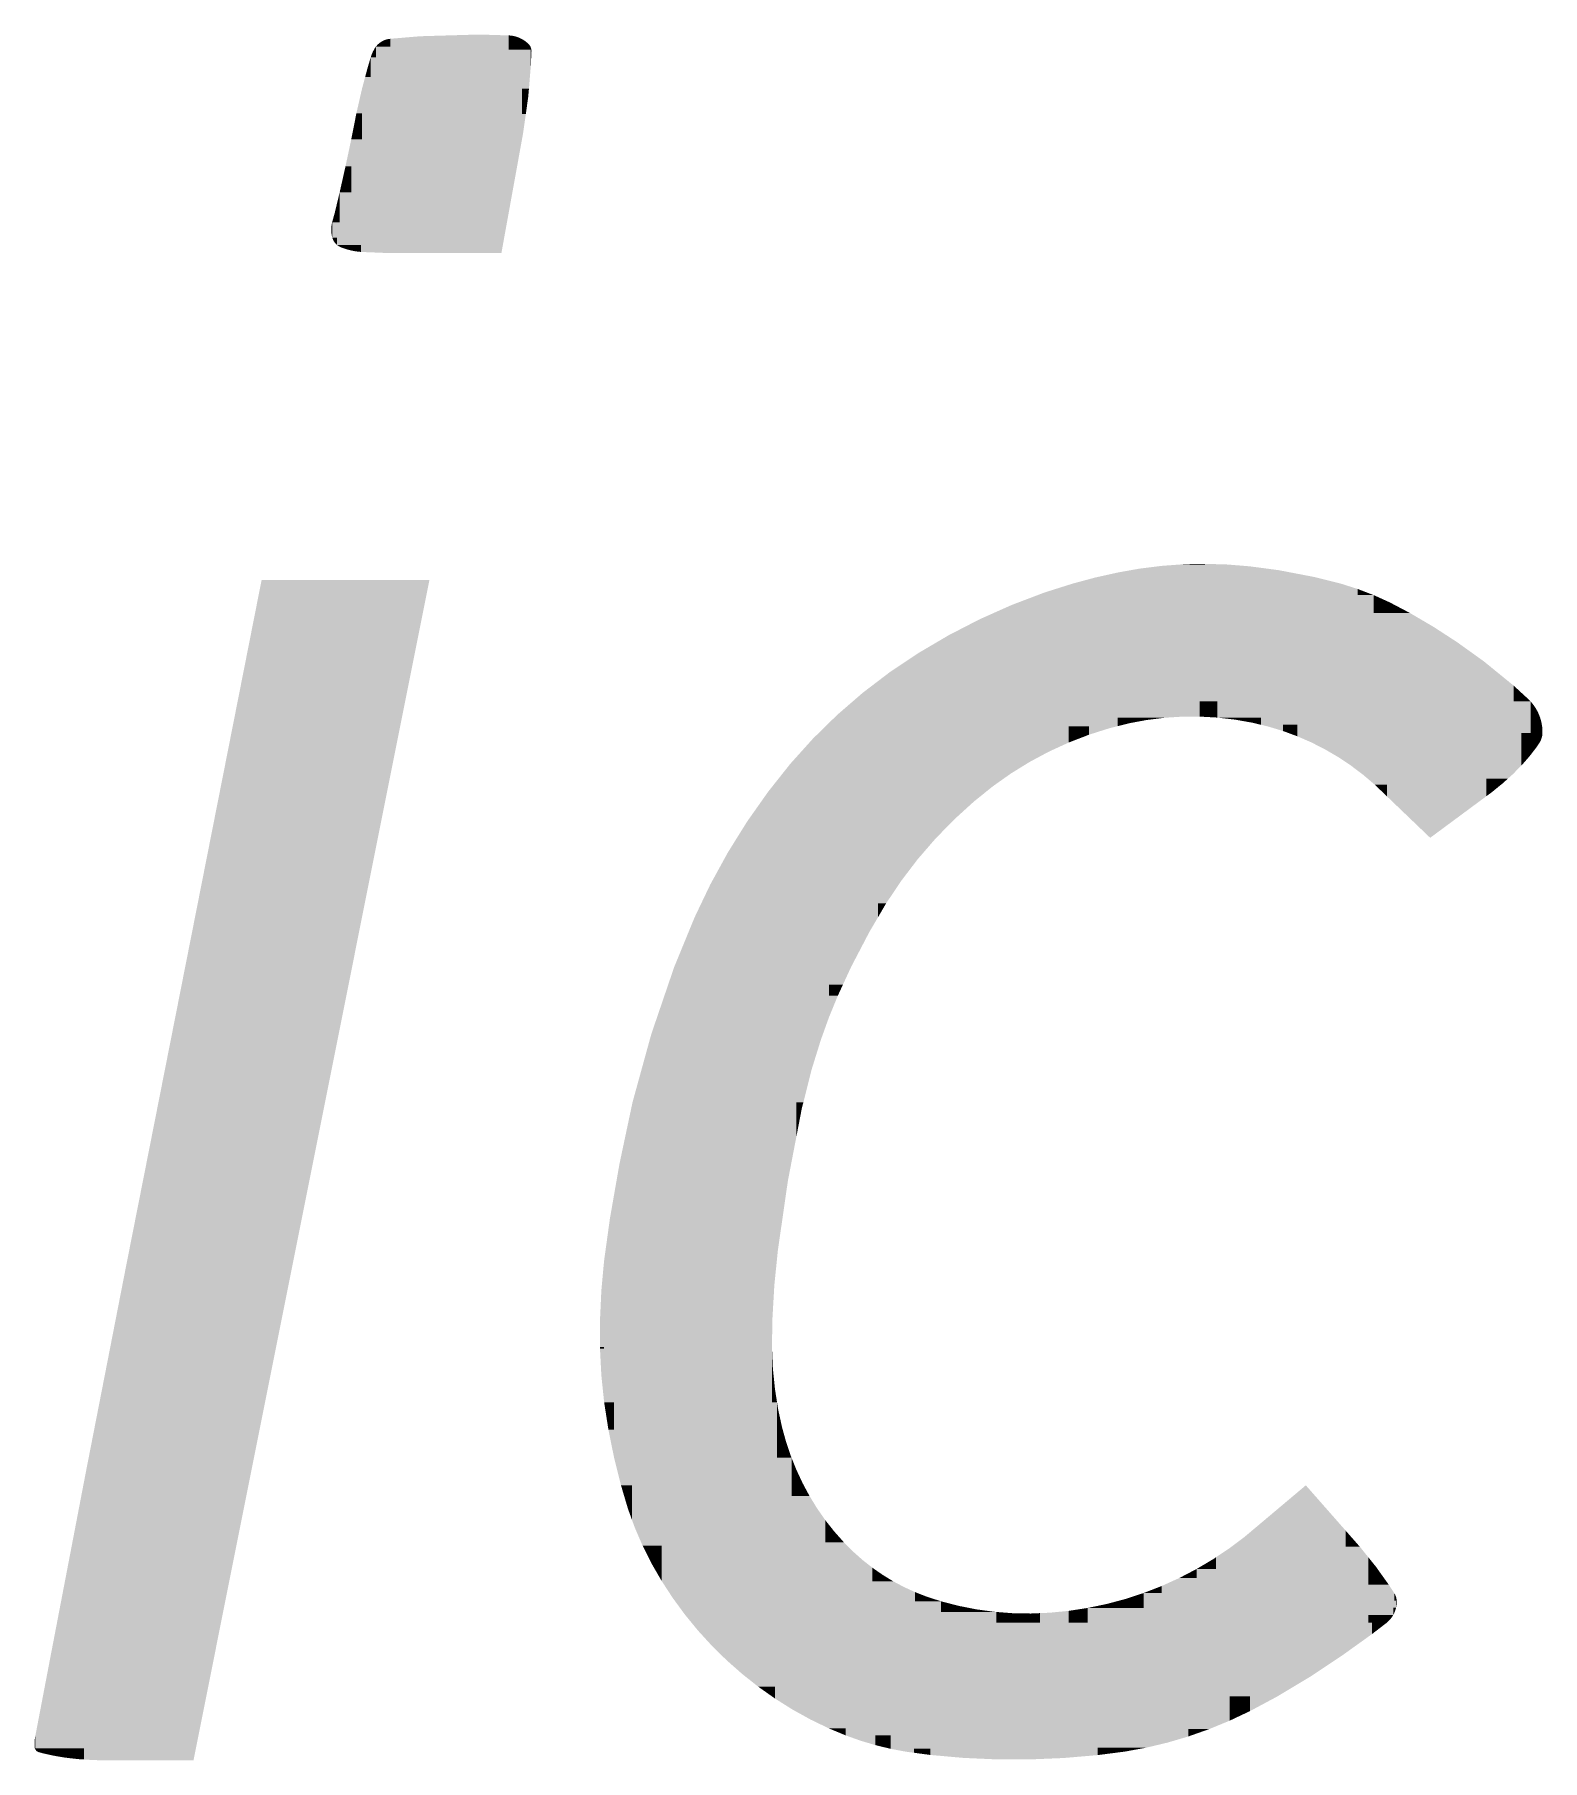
# Model space of a CAD drawing. Extents: x 149 to 8866, y 149 to 4853.
# Drawn here: x 4075.7 to 4196.1, y 4636.3 to 4774.1 of the extents above; entities that cross this region are included whole.
import ezdxf

# ---------------------------------------------------------------- set-up
doc = ezdxf.new("R2010")
doc.units = 0
doc.layers.add('L1D0', color=1, linetype='CONTINUOUS')

msp = doc.modelspace()

# ---------------------------------------------------------------- linework, layer by layer
at = {"layer": 'L1D0'}
for points in [[(4103.02, 4773.222), (4103.11, 4773.315), (4103.206, 4773.222), (4103.206, 4773.4)], [(4103.206, 4773.4), (4103.309, 4773.477), (4103.532, 4773.4), (4103.532, 4773.477)], [(4103.206, 4773.123), (4103.206, 4773.4), (4104.089, 4773.123), (4104.089, 4773.4)], [(4103.309, 4773.477), (4103.419, 4773.545), (4103.532, 4773.477), (4103.532, 4773.605)], [(4103.532, 4773.605), (4103.651, 4773.656), (4103.773, 4773.605), (4103.773, 4773.696)], [(4103.532, 4773.4), (4103.532, 4773.605), (4104.089, 4773.4), (4104.089, 4773.605)], [(4103.773, 4773.696), (4103.897, 4773.728), (4103.897, 4773.696)], [(4103.773, 4773.605), (4103.773, 4773.696), (4104.089, 4773.605), (4104.089, 4773.696)], [(4103.897, 4773.696), (4103.897, 4773.728), (4104.025, 4773.696), (4104.025, 4773.748)], [(4104.025, 4773.696), (4104.025, 4773.748), (4104.089, 4773.696), (4104.089, 4773.754)], [(4104.089, 4773.123), (4104.089, 4773.754), (4106.451, 4773.123), (4106.451, 4773.956)], [(4106.451, 4772.268), (4106.451, 4773.956), (4108.82, 4772.268), (4108.82, 4774.027)], [(4108.82, 4772.876), (4108.82, 4774.027), (4111.176, 4772.876), (4111.176, 4774.096)], [(4111.176, 4772.876), (4111.176, 4774.096), (4113.533, 4772.876), (4113.533, 4774.024)], [(4113.533, 4774.005), (4113.533, 4774.024), (4113.776, 4774.005), (4113.614, 4774.021)], [(4113.533, 4773.94), (4113.533, 4774.005), (4113.776, 4773.94), (4113.776, 4774.005)], [(4113.533, 4773.761), (4113.533, 4773.94), (4114.095, 4773.761), (4114.095, 4773.94)], [(4113.533, 4773.495), (4113.533, 4773.761), (4114.549, 4773.495), (4114.549, 4773.761)], [(4113.533, 4773.222), (4113.533, 4773.495), (4114.957, 4773.222), (4114.957, 4773.495)], [(4113.776, 4773.94), (4113.776, 4774.005), (4114.095, 4773.94), (4113.937, 4773.978)], [(4114.095, 4773.831), (4114.095, 4773.94), (4114.401, 4773.831), (4114.25, 4773.89)], [(4114.095, 4773.761), (4114.095, 4773.831), (4114.549, 4773.761), (4114.401, 4773.831)], [(4114.549, 4773.592), (4114.549, 4773.761), (4114.828, 4773.592), (4114.691, 4773.682)], [(4114.549, 4773.495), (4114.549, 4773.592), (4114.957, 4773.495), (4114.828, 4773.592)], [(4114.957, 4773.387), (4114.957, 4773.495), (4115.08, 4773.387)], [(4114.957, 4773.329), (4114.957, 4773.387), (4115.138, 4773.329), (4115.08, 4773.387)], [(4114.957, 4773.296), (4114.957, 4773.329), (4115.17, 4773.296), (4115.138, 4773.329)], [(4114.957, 4773.222), (4114.957, 4773.296), (4115.228, 4773.222), (4115.17, 4773.296)], [(4102.085, 4770.703), (4102.294, 4771.489), (4102.527, 4770.703), (4102.527, 4772.268)], [(4102.527, 4772.268), (4102.555, 4772.358), (4102.938, 4772.268), (4102.938, 4772.358)], [(4102.527, 4770.703), (4102.527, 4772.268), (4108.82, 4770.703), (4108.82, 4772.268)], [(4102.555, 4772.358), (4102.62, 4772.538), (4102.938, 4772.358), (4102.938, 4772.538)], [(4102.62, 4772.538), (4102.697, 4772.712), (4102.938, 4772.538), (4102.938, 4772.712)], [(4102.697, 4772.712), (4102.782, 4772.88), (4102.938, 4772.712), (4102.938, 4772.88)], [(4102.782, 4772.88), (4102.832, 4772.963), (4102.938, 4772.88), (4102.938, 4772.963)], [(4102.832, 4772.963), (4102.864, 4773.018), (4102.938, 4772.963), (4102.938, 4773.018)], [(4102.864, 4773.018), (4102.938, 4773.123), (4102.938, 4773.018)], [(4102.938, 4773.123), (4103.02, 4773.222), (4103.206, 4773.123), (4103.206, 4773.222)], [(4102.938, 4772.268), (4102.938, 4773.123), (4106.451, 4772.268), (4106.451, 4773.123)], [(4108.82, 4771.605), (4108.82, 4772.876), (4115.315, 4771.605), (4115.315, 4772.876)], [(4113.533, 4772.876), (4113.533, 4773.222), (4115.228, 4772.876), (4115.228, 4773.222)], [(4115.228, 4773.057), (4115.228, 4773.222), (4115.316, 4773.057), (4115.277, 4773.142)], [(4115.228, 4772.968), (4115.228, 4773.057), (4115.345, 4772.968), (4115.316, 4773.057)], [(4115.228, 4772.876), (4115.228, 4772.968), (4115.363, 4772.876), (4115.345, 4772.968)], [(4115.315, 4772.783), (4115.315, 4772.876), (4115.37, 4772.783), (4115.363, 4772.876)], [(4115.315, 4772.735), (4115.315, 4772.783), (4115.367, 4772.735), (4115.37, 4772.783)], [(4115.315, 4771.605), (4115.315, 4772.735), (4115.367, 4772.735)], [(4101.834, 4769.768), (4102.085, 4770.703), (4108.82, 4769.768), (4108.82, 4770.703)], [(4108.82, 4769.768), (4108.82, 4771.605), (4115.163, 4769.768), (4115.163, 4771.605)], [(4115.163, 4769.768), (4115.163, 4771.605), (4115.222, 4770.477), (4115.315, 4771.605)], [(4101.387, 4767.815), (4101.618, 4768.823), (4101.834, 4767.815), (4101.834, 4769.768)], [(4101.834, 4765.734), (4101.834, 4769.768), (4114.612, 4765.734), (4114.612, 4769.768)], [(4114.612, 4769.104), (4114.612, 4769.768), (4115.107, 4769.104), (4115.163, 4769.768)], [(4101.187, 4766.8), (4101.387, 4767.815), (4101.834, 4766.8), (4101.834, 4767.815)], [(4114.612, 4767.74), (4114.612, 4769.104), (4114.913, 4767.74), (4115.107, 4769.104)], [(4100.977, 4765.734), (4101.187, 4766.8), (4101.834, 4765.734), (4101.834, 4766.8)], [(4114.612, 4765.734), (4114.612, 4767.74), (4114.693, 4766.179), (4114.913, 4767.74)], [(4100.516, 4763.569), (4100.751, 4764.671), (4100.977, 4763.569), (4100.977, 4765.734)], [(4100.977, 4761.484), (4100.977, 4765.734), (4113.841, 4761.484), (4113.841, 4765.734)], [(4113.841, 4761.484), (4113.841, 4765.734), (4114.411, 4764.629), (4114.612, 4765.734)], [(4100.046, 4761.484), (4100.268, 4762.47), (4100.977, 4761.484), (4100.977, 4762.47)], [(4100.268, 4762.47), (4100.516, 4763.569), (4100.977, 4762.47), (4100.977, 4763.569)], [(4099.811, 4760.501), (4100.046, 4761.484), (4100.046, 4760.501)], [(4100.046, 4759.108), (4100.046, 4761.484), (4113.411, 4759.108), (4113.841, 4761.484)], [(4099.469, 4759.188), (4099.653, 4759.841), (4100.046, 4759.188), (4100.046, 4759.841)], [(4099.653, 4759.841), (4099.811, 4760.501), (4100.046, 4759.841), (4100.046, 4760.501)], [(4099.376, 4758.457), (4099.378, 4758.621), (4099.46, 4758.457), (4099.46, 4758.621)], [(4099.386, 4758.293), (4099.376, 4758.457), (4099.46, 4758.293), (4099.46, 4758.457)], [(4099.378, 4758.621), (4099.389, 4758.784), (4099.46, 4758.621), (4099.46, 4758.784)], [(4099.408, 4758.129), (4099.386, 4758.293), (4099.46, 4758.129), (4099.46, 4758.293)], [(4099.389, 4758.784), (4099.413, 4758.948), (4099.46, 4758.784), (4099.46, 4758.948)], [(4099.46, 4757.89), (4099.44, 4757.968), (4099.46, 4758.129), (4099.408, 4758.129)], [(4099.413, 4758.948), (4099.447, 4759.108), (4099.46, 4758.948), (4099.46, 4759.108)], [(4099.447, 4759.108), (4099.469, 4759.188), (4100.046, 4759.108), (4100.046, 4759.188)], [(4099.46, 4757.89), (4099.46, 4759.108), (4103.887, 4757.89), (4103.887, 4759.108)], [(4103.887, 4756.65), (4103.887, 4759.108), (4112.966, 4756.65), (4113.411, 4759.108)], [(4099.475, 4757.836), (4099.46, 4757.89), (4099.833, 4757.836), (4099.833, 4757.89)], [(4099.513, 4757.735), (4099.475, 4757.836), (4099.833, 4757.735), (4099.833, 4757.836)], [(4099.56, 4757.636), (4099.513, 4757.735), (4099.833, 4757.636), (4099.833, 4757.735)], [(4099.616, 4757.543), (4099.56, 4757.636), (4099.833, 4757.543), (4099.833, 4757.636)], [(4099.681, 4757.455), (4099.616, 4757.543), (4099.833, 4757.455), (4099.833, 4757.543)], [(4099.833, 4757.3), (4099.753, 4757.374), (4099.833, 4757.455), (4099.681, 4757.455)], [(4099.833, 4757.3), (4099.833, 4757.89), (4101.766, 4757.3), (4101.766, 4757.89)], [(4099.919, 4757.233), (4099.833, 4757.3), (4100.158, 4757.233), (4100.158, 4757.3)], [(4100.011, 4757.175), (4099.919, 4757.233), (4100.158, 4757.175), (4100.158, 4757.233)], [(4100.158, 4757.105), (4100.107, 4757.126), (4100.158, 4757.175), (4100.011, 4757.175)], [(4100.158, 4757.105), (4100.158, 4757.3), (4100.874, 4757.105), (4100.874, 4757.3)], [(4100.584, 4756.955), (4100.299, 4757.05), (4100.584, 4757.105), (4100.158, 4757.105)], [(4100.874, 4756.876), (4100.584, 4756.955), (4100.874, 4757.105), (4100.584, 4757.105)], [(4100.874, 4756.876), (4100.874, 4757.3), (4101.766, 4756.876), (4101.766, 4757.3)], [(4101.466, 4756.767), (4101.169, 4756.812), (4101.466, 4756.876), (4100.874, 4756.876)], [(4101.766, 4756.738), (4101.466, 4756.767), (4101.766, 4756.876), (4101.466, 4756.876)], [(4101.766, 4756.738), (4101.766, 4757.89), (4103.887, 4756.738), (4103.887, 4757.89)], [(4103.887, 4756.65), (4101.915, 4756.731), (4103.887, 4756.738), (4101.766, 4756.738)], [(4084.723, 4684.513), (4093.817, 4730.55), (4098.014, 4684.513), (4107.218, 4730.55)], [(4158.56, 4730.251), (4160.352, 4730.734), (4162.163, 4730.251), (4162.163, 4731.139)], [(4162.163, 4731.139), (4163.076, 4731.303), (4163.933, 4731.139), (4163.933, 4731.456)], [(4162.163, 4730.422), (4162.163, 4731.139), (4163.933, 4730.422), (4163.933, 4731.139)], [(4163.933, 4731.456), (4165.663, 4731.672), (4167.402, 4731.456), (4167.402, 4731.8)], [(4163.933, 4730.422), (4163.933, 4731.456), (4167.402, 4730.422), (4167.402, 4731.456)], [(4167.402, 4731.783), (4167.402, 4731.8), (4168.273, 4731.783), (4168.273, 4731.817)], [(4167.402, 4730.422), (4167.402, 4731.783), (4170.935, 4730.422), (4170.935, 4731.783)], [(4168.273, 4731.783), (4168.273, 4731.817), (4169.16, 4731.783), (4169.16, 4731.836)], [(4169.16, 4731.783), (4169.16, 4731.836), (4170.935, 4731.783)], [(4170.935, 4730.422), (4170.935, 4731.783), (4172.706, 4730.422), (4172.706, 4731.639)], [(4172.706, 4731.33), (4172.706, 4731.639), (4175.037, 4731.33), (4173.584, 4731.523)], [(4172.706, 4730.422), (4172.706, 4731.33), (4175.037, 4730.422), (4175.037, 4731.33)], [(4175.037, 4730.422), (4175.037, 4731.33), (4179.332, 4730.422), (4177.913, 4730.779)], [(4151.169, 4727.418), (4153.725, 4728.556), (4156.341, 4727.418), (4156.341, 4729.55)], [(4156.341, 4729.55), (4157.675, 4729.971), (4158.56, 4729.55), (4158.56, 4730.251)], [(4156.341, 4727.418), (4156.341, 4729.55), (4162.163, 4727.418), (4162.163, 4729.55)], [(4158.56, 4729.55), (4158.56, 4730.251), (4162.163, 4729.55), (4162.163, 4730.251)], [(4162.163, 4720.85), (4162.163, 4730.422), (4179.332, 4720.85), (4179.332, 4730.422)], [(4179.332, 4729.834), (4179.332, 4730.422), (4181.332, 4729.834), (4180.006, 4730.253)], [(4179.332, 4729.336), (4179.332, 4729.834), (4181.332, 4729.336), (4181.332, 4729.834)], [(4179.332, 4727.923), (4179.332, 4729.336), (4182.63, 4727.923), (4182.63, 4729.336)], [(4181.332, 4729.336), (4181.332, 4729.834), (4182.63, 4729.336)], [(4182.63, 4728.764), (4182.63, 4729.336), (4183.895, 4728.764)], [(4179.332, 4725.584), (4179.332, 4727.923), (4185.495, 4725.584), (4185.495, 4727.923)], [(4182.63, 4727.923), (4182.63, 4728.764), (4183.895, 4727.923), (4183.895, 4728.764)], [(4183.895, 4727.923), (4183.895, 4728.764), (4185.495, 4727.923), (4184.51, 4728.44)], [(4185.495, 4725.584), (4185.495, 4727.923), (4189.281, 4725.584), (4187.415, 4726.796)], [(4146.271, 4724.717), (4148.682, 4726.136), (4151.169, 4724.717), (4151.169, 4727.418)], [(4151.169, 4724.717), (4151.169, 4727.418), (4162.163, 4724.717), (4162.163, 4727.418)], [(4179.332, 4720.85), (4179.332, 4725.584), (4189.281, 4720.85), (4189.281, 4725.584)], [(4189.281, 4724.044), (4189.281, 4725.584), (4191.427, 4724.044), (4190.185, 4724.936)], [(4143.981, 4723.188), (4145.106, 4723.939), (4146.271, 4723.188), (4146.271, 4724.717)], [(4146.271, 4718.876), (4146.271, 4724.717), (4162.163, 4718.876), (4162.163, 4724.717)], [(4189.281, 4722.114), (4189.281, 4724.044), (4193.797, 4722.114), (4191.427, 4724.044)], [(4141.827, 4721.547), (4143.981, 4723.188), (4146.271, 4721.547), (4146.271, 4723.188)], [(4139.778, 4719.775), (4141.827, 4721.547), (4146.271, 4719.775), (4146.271, 4721.547)], [(4189.281, 4720.85), (4189.281, 4722.114), (4193.797, 4720.85), (4193.797, 4722.114)], [(4193.797, 4721.079), (4193.797, 4722.114), (4194.923, 4721.079)], [(4193.797, 4720.85), (4193.797, 4721.079), (4194.923, 4720.85), (4194.923, 4721.079)], [(4194.923, 4720.85), (4194.923, 4721.079), (4195.152, 4720.85), (4195.001, 4721.005)], [(4137.565, 4717.571), (4137.843, 4717.88), (4139.778, 4717.571), (4139.778, 4719.775)], [(4139.778, 4717.571), (4139.778, 4719.775), (4146.271, 4717.571), (4146.271, 4719.775)], [(4162.163, 4719.545), (4162.163, 4720.85), (4165.894, 4719.545), (4165.894, 4720.85)], [(4162.163, 4719.11), (4162.163, 4719.545), (4163.098, 4719.11), (4163.098, 4719.545)], [(4163.098, 4719.11), (4163.098, 4719.545), (4164.49, 4719.369), (4164.49, 4719.545)], [(4164.49, 4719.369), (4164.49, 4719.545), (4165.894, 4719.545)], [(4165.894, 4719.642), (4165.894, 4720.85), (4168.723, 4719.642), (4168.723, 4720.85)], [(4165.894, 4719.545), (4165.894, 4719.642), (4167.307, 4719.636), (4168.723, 4719.642)], [(4170.136, 4719.563), (4168.723, 4719.642), (4170.136, 4720.85), (4168.723, 4720.85)], [(4170.136, 4719.563), (4170.136, 4720.85), (4173.624, 4719.563), (4173.624, 4720.85)], [(4171.543, 4719.4), (4170.136, 4719.563), (4171.543, 4719.563)], [(4172.936, 4719.152), (4171.543, 4719.4), (4172.936, 4719.563), (4171.543, 4719.563)], [(4173.624, 4718.986), (4172.936, 4719.152), (4173.624, 4719.563), (4172.936, 4719.563)], [(4173.624, 4718.986), (4173.624, 4720.85), (4178.733, 4718.986), (4178.733, 4720.85)], [(4178.733, 4717.026), (4178.733, 4720.85), (4180.8, 4717.026), (4180.8, 4720.85)], [(4180.8, 4718.332), (4180.8, 4720.85), (4195.152, 4718.332), (4195.152, 4720.85)], [(4195.152, 4720.515), (4195.152, 4720.85), (4195.421, 4720.515), (4195.291, 4720.687)], [(4195.152, 4720.336), (4195.152, 4720.515), (4195.542, 4720.336), (4195.421, 4720.515)], [(4195.152, 4720.149), (4195.152, 4720.336), (4195.651, 4720.149), (4195.542, 4720.336)], [(4195.152, 4719.958), (4195.152, 4720.149), (4195.749, 4719.958), (4195.651, 4720.149)], [(4195.152, 4719.761), (4195.152, 4719.958), (4195.836, 4719.761), (4195.749, 4719.958)], [(4195.152, 4719.558), (4195.152, 4719.761), (4195.91, 4719.558), (4195.836, 4719.761)], [(4195.152, 4719.352), (4195.152, 4719.558), (4195.974, 4719.352), (4195.91, 4719.558)], [(4146.271, 4717.571), (4146.271, 4718.876), (4158.271, 4717.571), (4158.271, 4718.876)], [(4158.271, 4718.199), (4158.271, 4718.876), (4159.899, 4718.199), (4159.899, 4718.876)], [(4158.271, 4717.571), (4158.271, 4718.199), (4159.899, 4718.199)], [(4159.899, 4718.199), (4159.899, 4718.876), (4161.564, 4718.727), (4162.163, 4718.876)], [(4162.163, 4718.876), (4162.163, 4719.11), (4162.411, 4718.938), (4163.098, 4719.11)], [(4175.384, 4718.49), (4174.217, 4718.844), (4175.384, 4718.986), (4173.624, 4718.986)], [(4176.528, 4718.067), (4175.384, 4718.49), (4176.528, 4718.986), (4175.384, 4718.986)], [(4176.528, 4718.067), (4176.528, 4718.986), (4178.733, 4718.067), (4178.733, 4718.986)], [(4180.8, 4715.734), (4180.8, 4718.332), (4194.416, 4715.734), (4194.416, 4718.332)], [(4194.416, 4718.095), (4194.416, 4718.332), (4196.074, 4718.095), (4196.074, 4718.332)], [(4195.152, 4719.141), (4195.152, 4719.352), (4196.023, 4719.141), (4195.974, 4719.352)], [(4195.152, 4718.93), (4195.152, 4719.141), (4196.062, 4718.93), (4196.023, 4719.141)], [(4195.152, 4718.715), (4195.152, 4718.93), (4196.087, 4718.715), (4196.062, 4718.93)], [(4195.152, 4718.501), (4195.152, 4718.715), (4196.1, 4718.501), (4196.087, 4718.715)], [(4195.152, 4718.332), (4195.152, 4718.501), (4196.1, 4718.332), (4196.1, 4718.501)], [(4196.074, 4718.095), (4196.074, 4718.332), (4196.091, 4718.213), (4196.1, 4718.332)], [(4135.19, 4714.806), (4136.032, 4715.867), (4137.565, 4714.806), (4137.565, 4717.571)], [(4137.565, 4714.806), (4137.565, 4717.571), (4148.976, 4714.806), (4148.976, 4717.571)], [(4148.976, 4716.018), (4148.976, 4717.571), (4155.143, 4716.018), (4155.143, 4717.571)], [(4155.143, 4716.018), (4155.143, 4717.571), (4156.683, 4716.843), (4158.271, 4717.571)], [(4178.733, 4717.026), (4177.646, 4717.58), (4178.733, 4718.067), (4176.528, 4718.067)], [(4180.8, 4715.734), (4179.785, 4716.411), (4180.8, 4717.026), (4178.733, 4717.026)], [(4194.416, 4717.751), (4194.416, 4718.095), (4195.968, 4717.751), (4195.968, 4718.095)], [(4194.416, 4717.49), (4194.416, 4717.751), (4195.822, 4717.49), (4195.822, 4717.751)], [(4194.416, 4717.139), (4194.416, 4717.49), (4195.582, 4717.139), (4195.822, 4717.49)], [(4194.416, 4716.469), (4194.416, 4717.139), (4195.063, 4716.469), (4195.582, 4717.139)], [(4195.822, 4717.644), (4195.822, 4717.751), (4195.916, 4717.644), (4195.968, 4717.751)], [(4195.822, 4717.49), (4195.822, 4717.644), (4195.855, 4717.541), (4195.916, 4717.644)], [(4195.968, 4717.977), (4195.968, 4718.095), (4196.046, 4717.977), (4196.074, 4718.095)], [(4195.968, 4717.751), (4195.968, 4717.977), (4196.012, 4717.863), (4196.046, 4717.977)], [(4148.976, 4714.093), (4148.976, 4716.018), (4152.233, 4714.093), (4152.233, 4716.018)], [(4152.233, 4714.093), (4152.233, 4716.018), (4153.658, 4715.1), (4155.143, 4716.018)], [(4181.774, 4714.999), (4180.8, 4715.734), (4183.671, 4714.999), (4183.671, 4715.734)], [(4183.671, 4713.281), (4183.671, 4715.734), (4191.615, 4713.281), (4191.615, 4715.734)], [(4191.615, 4715.026), (4191.615, 4715.734), (4193.716, 4715.026), (4194.416, 4715.734)], [(4194.416, 4716.149), (4194.416, 4716.469), (4194.783, 4716.149), (4195.063, 4716.469)], [(4194.416, 4715.734), (4194.416, 4716.149), (4194.443, 4715.761), (4194.783, 4716.149)], [(4132.599, 4711.277), (4134.282, 4713.662), (4135.19, 4711.277), (4135.19, 4714.806)], [(4135.19, 4711.277), (4135.19, 4714.806), (4148.976, 4711.277), (4148.976, 4714.806)], [(4148.976, 4713.546), (4148.976, 4714.093), (4151.552, 4713.546), (4152.233, 4714.093)], [(4182.702, 4714.209), (4181.774, 4714.999), (4183.671, 4714.209), (4183.671, 4714.999)], [(4183.671, 4713.281), (4183.143, 4713.787), (4183.671, 4714.209), (4182.702, 4714.209)], [(4191.615, 4714.681), (4191.615, 4715.026), (4193.332, 4714.681), (4193.716, 4715.026)], [(4191.615, 4714.31), (4191.615, 4714.681), (4192.92, 4714.31), (4193.332, 4714.681)], [(4191.615, 4713.281), (4191.615, 4714.31), (4192.062, 4713.61), (4192.92, 4714.31)], [(4148.976, 4712.87), (4148.976, 4713.546), (4150.711, 4712.87), (4151.552, 4713.546)], [(4148.976, 4711.277), (4148.976, 4712.87), (4149.114, 4711.419), (4150.711, 4712.87)], [(4187.132, 4709.964), (4183.671, 4713.281), (4191.615, 4713.281)], [(4130.745, 4708.239), (4131.053, 4708.8), (4132.599, 4708.239), (4132.599, 4711.277)], [(4132.599, 4708.239), (4132.599, 4711.277), (4146.197, 4708.239), (4146.197, 4711.277)], [(4146.197, 4708.239), (4146.197, 4711.277), (4147.608, 4709.873), (4148.976, 4711.277)], [(4128.389, 4703.605), (4129.648, 4706.239), (4130.745, 4703.605), (4130.745, 4708.239)], [(4130.745, 4703.605), (4130.745, 4708.239), (4143.029, 4703.605), (4143.029, 4708.239)], [(4143.029, 4706.522), (4143.029, 4708.239), (4144.889, 4706.522), (4146.197, 4708.239)], [(4143.029, 4704.73), (4143.029, 4706.522), (4143.687, 4704.73), (4144.889, 4706.522)], [(4143.029, 4703.605), (4143.029, 4704.73), (4143.142, 4703.798), (4143.687, 4704.73)], [(4126.762, 4699.642), (4127.835, 4702.255), (4128.389, 4699.642), (4128.389, 4703.605)], [(4128.389, 4699.642), (4128.389, 4703.605), (4140.885, 4699.642), (4140.885, 4703.605)], [(4140.885, 4702.442), (4140.885, 4703.605), (4142.347, 4702.442), (4143.029, 4703.605)], [(4140.885, 4699.642), (4140.885, 4702.442), (4140.891, 4699.656), (4142.347, 4702.442)], [(4125.387, 4695.614), (4126.762, 4699.642), (4139.115, 4695.614), (4139.115, 4699.642)], [(4139.115, 4698.23), (4139.115, 4699.642), (4140.232, 4698.23), (4140.885, 4699.642)], [(4139.115, 4697.368), (4139.115, 4698.23), (4139.834, 4697.368), (4140.232, 4698.23)], [(4139.115, 4695.614), (4139.115, 4697.368), (4139.834, 4697.368)], [(4124.559, 4692.925), (4124.937, 4694.296), (4125.387, 4692.925), (4125.387, 4695.614)], [(4125.387, 4692.925), (4125.387, 4695.614), (4138.193, 4692.925), (4138.193, 4695.614)], [(4138.193, 4692.925), (4138.193, 4695.614), (4138.474, 4693.83), (4139.115, 4695.614)], [(4123.436, 4688.849), (4124.559, 4692.925), (4124.559, 4688.849)], [(4124.559, 4688.849), (4124.559, 4692.925), (4137.08, 4688.849), (4137.08, 4692.925)], [(4137.08, 4688.849), (4137.08, 4692.925), (4137.72, 4691.406), (4138.193, 4692.925)], [(4122.85, 4686.086), (4123.436, 4688.849), (4123.436, 4686.086)], [(4123.436, 4686.086), (4123.436, 4688.849), (4136.517, 4686.086), (4136.517, 4688.849)], [(4136.517, 4688.319), (4136.517, 4688.849), (4136.947, 4688.319), (4137.08, 4688.849)], [(4136.517, 4686.756), (4136.517, 4688.319), (4136.646, 4686.756), (4136.947, 4688.319)], [(4136.517, 4686.086), (4136.517, 4686.756), (4136.646, 4686.756)], [(4122.155, 4682.57), (4122.391, 4683.919), (4122.85, 4682.57), (4122.85, 4686.086)], [(4122.85, 4682.57), (4122.85, 4686.086), (4135.841, 4682.57), (4136.517, 4686.086)], [(4082.971, 4675.65), (4084.723, 4684.513), (4096.242, 4675.65), (4098.014, 4684.513)], [(4121.462, 4678.35), (4121.629, 4679.556), (4122.155, 4678.35), (4122.155, 4682.57)], [(4122.155, 4678.35), (4122.155, 4682.57), (4135.233, 4678.35), (4135.841, 4682.57)], [(4121.164, 4676.187), (4121.326, 4677.363), (4121.462, 4676.187), (4121.462, 4678.35)], [(4121.462, 4674.257), (4121.462, 4678.35), (4134.762, 4674.257), (4134.762, 4678.35)], [(4134.762, 4674.257), (4134.762, 4678.35), (4135.038, 4676.99), (4135.233, 4678.35)], [(4081.24, 4666.785), (4082.971, 4675.65), (4094.47, 4666.785), (4096.242, 4675.65)], [(4120.987, 4674.257), (4121.164, 4676.187), (4121.462, 4674.257), (4121.462, 4676.187)], [(4120.841, 4671.515), (4120.947, 4673.822), (4120.987, 4671.515), (4120.987, 4674.257)], [(4120.987, 4671.515), (4120.987, 4674.257), (4134.604, 4671.515), (4134.604, 4674.257)], [(4134.604, 4671.515), (4134.604, 4674.257), (4134.762, 4674.257)], [(4120.836, 4670.263), (4120.838, 4671.449), (4120.841, 4670.263), (4120.841, 4671.515)], [(4120.841, 4669.298), (4120.841, 4671.515), (4134.571, 4669.298), (4134.571, 4671.515)], [(4134.571, 4669.298), (4134.571, 4671.515), (4134.584, 4670.142), (4134.604, 4671.515)], [(4120.836, 4669.298), (4120.836, 4670.263), (4120.841, 4669.298), (4120.841, 4670.263)], [(4120.836, 4669.185), (4120.836, 4669.298), (4121.17, 4669.185), (4121.17, 4669.298)], [(4120.948, 4667.033), (4120.836, 4669.185), (4121.17, 4667.033), (4121.17, 4669.185)], [(4121.17, 4664.89), (4121.17, 4669.298), (4134.571, 4664.89), (4134.571, 4669.298)], [(4134.571, 4667.611), (4134.571, 4669.298), (4134.643, 4667.611)], [(4134.571, 4665.931), (4134.571, 4667.611), (4134.813, 4665.931), (4134.643, 4667.611)], [(4079.765, 4659.235), (4081.24, 4666.785), (4092.96, 4659.235), (4094.47, 4666.785)], [(4121.17, 4664.89), (4120.948, 4667.033), (4121.17, 4667.033)], [(4134.571, 4664.89), (4134.571, 4665.931), (4134.978, 4664.89), (4134.813, 4665.931)], [(4121.337, 4663.825), (4121.17, 4664.89), (4121.963, 4663.825), (4121.963, 4664.89)], [(4121.963, 4660.477), (4121.963, 4664.89), (4134.978, 4660.477), (4134.978, 4664.89)], [(4134.978, 4664.263), (4134.978, 4664.89), (4135.078, 4664.263)], [(4121.512, 4662.703), (4121.337, 4663.825), (4121.963, 4662.703), (4121.963, 4663.825)], [(4134.978, 4663.44), (4134.978, 4664.263), (4135.259, 4663.44), (4135.078, 4664.263)], [(4134.978, 4662.864), (4134.978, 4663.44), (4135.386, 4662.864), (4135.259, 4663.44)], [(4121.963, 4660.477), (4121.512, 4662.703), (4121.963, 4662.703)], [(4134.978, 4661.727), (4134.978, 4662.864), (4135.702, 4661.727), (4135.386, 4662.864)], [(4134.978, 4660.609), (4134.978, 4661.727), (4136.079, 4660.609), (4135.702, 4661.727)], [(4122.513, 4658.275), (4121.963, 4660.477), (4136.132, 4658.275), (4136.132, 4660.477)], [(4134.978, 4660.477), (4134.978, 4660.609), (4136.132, 4660.477), (4136.079, 4660.609)], [(4136.132, 4659.515), (4136.132, 4660.477), (4136.518, 4659.515)], [(4078.317, 4651.679), (4079.765, 4659.235), (4091.449, 4651.679), (4092.96, 4659.235)], [(4136.132, 4658.446), (4136.132, 4659.515), (4137.017, 4658.446), (4136.518, 4659.515)], [(4122.836, 4657.186), (4122.513, 4658.275), (4123.401, 4657.186), (4123.401, 4658.275)], [(4123.401, 4655.485), (4123.401, 4658.275), (4136.132, 4655.485), (4136.132, 4658.275)], [(4136.132, 4657.927), (4136.132, 4658.446), (4137.295, 4657.927), (4137.017, 4658.446)], [(4136.132, 4657.418), (4136.132, 4657.927), (4137.568, 4657.418), (4137.295, 4657.927)], [(4172.913, 4654.658), (4177.202, 4658.268), (4180.377, 4654.658)], [(4123.401, 4655.485), (4123.062, 4656.423), (4123.401, 4657.186), (4122.836, 4657.186)], [(4136.132, 4656.433), (4136.132, 4657.418), (4138.172, 4656.433), (4137.568, 4657.418)], [(4136.132, 4655.485), (4136.132, 4656.433), (4138.832, 4655.485), (4138.172, 4656.433)], [(4123.604, 4654.925), (4123.401, 4655.485), (4125.756, 4654.925), (4125.756, 4655.485)], [(4124.234, 4653.462), (4123.604, 4654.925), (4125.756, 4653.462), (4125.756, 4654.925)], [(4125.756, 4650.642), (4125.756, 4655.485), (4138.832, 4650.642), (4138.832, 4655.485)], [(4138.832, 4654.579), (4138.832, 4655.485), (4139.549, 4654.579)], [(4124.948, 4652.04), (4124.234, 4653.462), (4125.756, 4652.04), (4125.756, 4653.462)], [(4138.832, 4653.716), (4138.832, 4654.579), (4140.316, 4653.716), (4139.549, 4654.579)], [(4138.832, 4653.307), (4138.832, 4653.716), (4140.725, 4653.307), (4140.316, 4653.716)], [(4171.087, 4653.233), (4172.321, 4654.161), (4172.913, 4653.233), (4172.913, 4654.658)], [(4172.913, 4652.528), (4172.913, 4654.658), (4180.377, 4652.528), (4180.377, 4654.658)], [(4180.377, 4653.365), (4180.377, 4654.658), (4181.514, 4653.365), (4180.805, 4654.171)], [(4125.756, 4650.642), (4125.346, 4651.35), (4125.756, 4652.04), (4124.948, 4652.04)], [(4138.832, 4652.958), (4138.832, 4653.307), (4141.073, 4652.958), (4140.725, 4653.307)], [(4138.832, 4652.302), (4138.832, 4652.958), (4141.811, 4652.302), (4141.073, 4652.958)], [(4138.832, 4651.693), (4138.832, 4652.302), (4142.585, 4651.693), (4141.811, 4652.302)], [(4168.476, 4651.586), (4169.804, 4652.373), (4170.035, 4651.586), (4170.035, 4652.528)], [(4170.035, 4652.528), (4171.087, 4653.233), (4172.913, 4652.528), (4172.913, 4653.233)], [(4170.035, 4651.586), (4170.035, 4652.528), (4182.189, 4651.586), (4182.189, 4652.528)], [(4180.377, 4652.528), (4180.377, 4653.365), (4182.189, 4652.528), (4181.514, 4653.365)], [(4182.189, 4650.98), (4182.189, 4652.528), (4183.363, 4650.98), (4182.799, 4651.772)], [(4077.029, 4644.964), (4078.317, 4651.679), (4090.106, 4644.964), (4091.449, 4651.679)], [(4127.618, 4647.949), (4126.651, 4649.27), (4127.618, 4650.642), (4125.756, 4650.642)], [(4127.618, 4647.949), (4127.618, 4650.642), (4138.832, 4647.949), (4138.832, 4650.642)], [(4138.832, 4650.614), (4138.832, 4651.693), (4142.585, 4650.614), (4142.585, 4651.693)], [(4142.585, 4650.614), (4142.585, 4651.693), (4144.236, 4650.614), (4143.395, 4651.129)], [(4165.699, 4650.233), (4167.106, 4650.871), (4168.476, 4650.233), (4168.476, 4650.871)], [(4167.106, 4650.871), (4168.476, 4651.586), (4168.476, 4650.871)], [(4168.476, 4647.313), (4168.476, 4651.586), (4182.189, 4647.313), (4182.189, 4651.586)], [(4182.189, 4650.329), (4182.189, 4650.98), (4183.829, 4650.329), (4183.363, 4650.98)], [(4138.832, 4649.739), (4138.832, 4650.614), (4144.236, 4649.739), (4144.236, 4650.614)], [(4138.832, 4646.077), (4138.832, 4649.739), (4146.004, 4646.077), (4146.004, 4649.739)], [(4144.236, 4649.739), (4144.236, 4650.614), (4146.004, 4649.739), (4145.108, 4650.15)], [(4146.004, 4649.38), (4146.004, 4649.739), (4146.923, 4649.38)], [(4146.004, 4649.006), (4146.004, 4649.38), (4146.923, 4649.006), (4146.923, 4649.38)], [(4146.923, 4649.006), (4146.923, 4649.38), (4148.082, 4649.006), (4147.393, 4649.228)], [(4162.795, 4649.193), (4164.261, 4649.673), (4164.261, 4649.193)], [(4164.261, 4649.673), (4165.699, 4650.233), (4165.699, 4649.673)], [(4164.261, 4647.313), (4164.261, 4649.673), (4168.476, 4647.313), (4168.476, 4649.673)], [(4165.699, 4649.673), (4165.699, 4650.233), (4168.476, 4649.673), (4168.476, 4650.233)], [(4182.189, 4649.656), (4182.189, 4650.329), (4184.264, 4649.656), (4183.829, 4650.329)], [(4182.189, 4649.061), (4182.189, 4649.656), (4184.264, 4649.061), (4184.264, 4649.656)], [(4184.264, 4649.518), (4184.264, 4649.656), (4184.342, 4649.518), (4184.293, 4649.611)], [(4184.264, 4649.421), (4184.264, 4649.518), (4184.383, 4649.421), (4184.342, 4649.518)], [(4184.264, 4649.321), (4184.264, 4649.421), (4184.414, 4649.321), (4184.383, 4649.421)], [(4184.264, 4649.218), (4184.264, 4649.321), (4184.438, 4649.218), (4184.414, 4649.321)], [(4129.207, 4646.077), (4128.656, 4646.682), (4129.207, 4647.949), (4127.618, 4647.949)], [(4129.207, 4646.077), (4129.207, 4647.949), (4138.832, 4646.077), (4138.832, 4647.949)], [(4146.004, 4648.157), (4146.004, 4649.006), (4148.082, 4648.157), (4148.082, 4649.006)], [(4146.004, 4646.077), (4146.004, 4648.157), (4152.483, 4646.077), (4152.483, 4648.157)], [(4148.082, 4648.157), (4148.082, 4649.006), (4149.485, 4648.157), (4149.485, 4648.642)], [(4149.485, 4648.157), (4149.485, 4648.642), (4150.908, 4648.157), (4150.908, 4648.364)], [(4150.908, 4648.157), (4150.908, 4648.364), (4152.483, 4648.157), (4152.343, 4648.168)], [(4152.483, 4647.313), (4152.483, 4648.157), (4153.789, 4647.313), (4153.789, 4648.058)], [(4153.789, 4647.313), (4153.789, 4648.058), (4155.238, 4647.313), (4155.238, 4648.033)], [(4155.238, 4647.313), (4155.238, 4648.033), (4155.963, 4647.313), (4155.963, 4648.064)], [(4155.963, 4648.064), (4156.733, 4648.096), (4158.268, 4648.064), (4158.268, 4648.245)], [(4155.963, 4647.313), (4155.963, 4648.064), (4158.268, 4647.313), (4158.268, 4648.064)], [(4158.268, 4647.313), (4158.268, 4648.245), (4159.793, 4647.313), (4159.793, 4648.479)], [(4159.793, 4648.479), (4161.304, 4648.795), (4161.304, 4648.479)], [(4159.793, 4647.313), (4159.793, 4648.479), (4164.261, 4647.313), (4164.261, 4648.479)], [(4161.304, 4648.479), (4161.304, 4648.795), (4162.795, 4648.479), (4162.795, 4649.193)], [(4162.795, 4648.479), (4162.795, 4649.193), (4164.261, 4648.479), (4164.261, 4649.193)], [(4182.189, 4648.51), (4182.189, 4649.061), (4184.409, 4648.51), (4184.409, 4649.061)], [(4182.189, 4647.919), (4182.189, 4648.51), (4184.185, 4647.919), (4184.185, 4648.51)], [(4182.189, 4647.313), (4182.189, 4647.919), (4183.682, 4647.313), (4183.682, 4647.919)], [(4183.682, 4647.784), (4183.682, 4647.919), (4184.104, 4647.784), (4184.185, 4647.919)], [(4184.185, 4648.357), (4184.185, 4648.51), (4184.37, 4648.357), (4184.409, 4648.51)], [(4184.185, 4648.206), (4184.185, 4648.357), (4184.319, 4648.206), (4184.37, 4648.357)], [(4184.185, 4647.919), (4184.185, 4648.206), (4184.258, 4648.06), (4184.319, 4648.206)], [(4184.264, 4649.114), (4184.264, 4649.218), (4184.452, 4649.114), (4184.438, 4649.218)], [(4184.264, 4649.061), (4184.264, 4649.114), (4184.454, 4649.061), (4184.452, 4649.114)], [(4184.409, 4648.982), (4184.409, 4649.061), (4184.458, 4648.982), (4184.454, 4649.061)], [(4184.409, 4648.824), (4184.409, 4648.982), (4184.454, 4648.824), (4184.458, 4648.982)], [(4184.409, 4648.51), (4184.409, 4648.824), (4184.438, 4648.666), (4184.454, 4648.824)], [(4152.483, 4641.411), (4152.483, 4647.313), (4174.926, 4641.411), (4174.926, 4647.313)], [(4174.926, 4644.697), (4174.926, 4647.313), (4180.122, 4644.697), (4180.122, 4647.313)], [(4180.122, 4646.382), (4180.122, 4647.313), (4182.473, 4646.382), (4182.473, 4647.313)], [(4182.473, 4646.382), (4182.473, 4647.313), (4183.62, 4647.265), (4183.682, 4647.313)], [(4183.682, 4647.655), (4183.682, 4647.784), (4184.011, 4647.655), (4184.104, 4647.784)], [(4183.682, 4647.532), (4183.682, 4647.655), (4183.91, 4647.532), (4184.011, 4647.655)], [(4183.682, 4647.313), (4183.682, 4647.532), (4183.8, 4647.419), (4183.91, 4647.532)], [(4130.944, 4644.308), (4129.765, 4645.468), (4130.944, 4646.077), (4129.207, 4646.077)], [(4130.944, 4644.308), (4130.944, 4646.077), (4134.822, 4644.308), (4134.822, 4646.077)], [(4134.822, 4641.239), (4134.822, 4646.077), (4152.483, 4641.239), (4152.483, 4646.077)], [(4180.122, 4644.697), (4180.122, 4646.382), (4182.473, 4646.382)], [(4075.746, 4638.249), (4077.029, 4644.964), (4088.764, 4638.249), (4090.106, 4644.964)], [(4132.184, 4643.215), (4130.944, 4644.308), (4134.822, 4643.215), (4134.822, 4644.308)], [(4174.926, 4643.024), (4174.926, 4644.697), (4177.614, 4643.024), (4177.614, 4644.697)], [(4177.614, 4643.024), (4177.614, 4644.697), (4178.919, 4643.894), (4180.122, 4644.697)], [(4133.479, 4642.188), (4132.184, 4643.215), (4134.822, 4642.188), (4134.822, 4643.215)], [(4174.926, 4641.411), (4174.926, 4643.024), (4177.614, 4643.024)], [(4134.822, 4641.239), (4134.155, 4641.711), (4134.822, 4642.188), (4133.479, 4642.188)], [(4137.637, 4639.576), (4136.206, 4640.369), (4137.637, 4641.239), (4134.822, 4641.239)], [(4137.637, 4639.576), (4137.637, 4641.239), (4144.046, 4639.576), (4144.046, 4641.239)], [(4144.046, 4637.231), (4144.046, 4641.239), (4152.483, 4637.231), (4152.483, 4641.239)], [(4152.483, 4637.325), (4152.483, 4641.411), (4164.471, 4637.325), (4164.471, 4641.411)], [(4164.471, 4639.483), (4164.471, 4641.411), (4171.132, 4639.483), (4171.132, 4641.411)], [(4171.132, 4640.248), (4171.132, 4641.411), (4172.754, 4640.248), (4172.754, 4641.411)], [(4172.754, 4640.248), (4172.754, 4641.411), (4173.544, 4640.672), (4174.926, 4641.411)], [(4171.132, 4639.483), (4171.132, 4640.248), (4172.754, 4640.248)], [(4075.698, 4637.927), (4075.725, 4638.142), (4075.746, 4637.927), (4075.746, 4638.249)], [(4075.746, 4637.279), (4075.746, 4638.249), (4081.456, 4637.279), (4081.456, 4638.249)], [(4081.456, 4636.3), (4081.456, 4638.249), (4088.374, 4636.3), (4088.764, 4638.249)], [(4139.111, 4638.864), (4137.637, 4639.576), (4140.445, 4638.864), (4140.445, 4639.576)], [(4140.445, 4638.307), (4139.866, 4638.549), (4140.445, 4638.864), (4139.111, 4638.864)], [(4140.445, 4638.307), (4140.445, 4639.576), (4144.046, 4638.307), (4144.046, 4639.576)], [(4142.827, 4637.527), (4141.625, 4637.886), (4142.827, 4638.307), (4140.445, 4638.307)], [(4144.046, 4637.231), (4142.827, 4637.527), (4144.046, 4638.307), (4142.827, 4638.307)], [(4164.471, 4638.215), (4164.471, 4639.483), (4167.815, 4638.215), (4167.815, 4639.483)], [(4164.471, 4637.325), (4164.471, 4638.215), (4166.155, 4637.727), (4167.815, 4638.215)], [(4167.815, 4638.801), (4167.815, 4639.483), (4169.475, 4638.801), (4171.132, 4639.483)], [(4167.815, 4638.215), (4167.815, 4638.801), (4168.631, 4638.504), (4169.475, 4638.801)], [(4075.682, 4637.495), (4075.683, 4637.712), (4075.746, 4637.495), (4075.746, 4637.712)], [(4075.688, 4637.388), (4075.682, 4637.495), (4075.746, 4637.388), (4075.746, 4637.495)], [(4075.683, 4637.712), (4075.698, 4637.927), (4075.746, 4637.712), (4075.746, 4637.927)], [(4075.691, 4637.351), (4075.688, 4637.388), (4075.746, 4637.351), (4075.746, 4637.388)], [(4075.705, 4637.279), (4075.691, 4637.351), (4075.746, 4637.279), (4075.746, 4637.351)], [(4075.733, 4637.211), (4075.705, 4637.279), (4075.998, 4637.211), (4075.998, 4637.279)], [(4075.769, 4637.147), (4075.733, 4637.211), (4075.998, 4637.147), (4075.998, 4637.211)], [(4075.815, 4637.09), (4075.769, 4637.147), (4075.998, 4637.09), (4075.998, 4637.147)], [(4075.87, 4637.041), (4075.815, 4637.09), (4075.998, 4637.041), (4075.998, 4637.09)], [(4075.998, 4636.971), (4075.931, 4637), (4075.998, 4637.041), (4075.87, 4637.041)], [(4075.998, 4636.971), (4075.998, 4637.279), (4077.194, 4636.971), (4077.194, 4637.279)], [(4076.417, 4636.857), (4076.034, 4636.961), (4076.417, 4636.971), (4075.998, 4636.971)], [(4077.194, 4636.686), (4076.417, 4636.857), (4077.194, 4636.971), (4076.417, 4636.971)], [(4077.194, 4636.686), (4077.194, 4637.279), (4078.095, 4636.686), (4078.095, 4637.279)], [(4078.095, 4636.532), (4078.095, 4637.279), (4079.637, 4636.532), (4079.637, 4637.279)], [(4079.637, 4636.378), (4079.637, 4637.279), (4081.456, 4636.378), (4081.456, 4637.279)], [(4145.9, 4636.918), (4145.279, 4637), (4145.9, 4637.231), (4144.046, 4637.231)], [(4147.21, 4636.742), (4145.9, 4636.918), (4147.21, 4637.231), (4145.9, 4637.231)], [(4149.842, 4636.507), (4147.21, 4636.742), (4149.842, 4637.231), (4147.21, 4637.231)], [(4152.483, 4636.388), (4149.842, 4636.507), (4152.483, 4637.231), (4149.842, 4637.231)], [(4152.483, 4636.388), (4152.483, 4637.325), (4155.159, 4636.388), (4155.159, 4637.325)], [(4155.159, 4636.384), (4155.159, 4637.325), (4157.866, 4636.497), (4157.866, 4637.325)], [(4157.866, 4636.497), (4157.866, 4637.325), (4160.568, 4636.728), (4160.568, 4637.325)], [(4160.568, 4636.728), (4160.568, 4637.325), (4161.912, 4636.902), (4161.912, 4637.325)], [(4161.912, 4636.902), (4161.912, 4637.325), (4162.769, 4637.013), (4162.769, 4637.325)], [(4162.769, 4637.013), (4162.769, 4637.325), (4164.471, 4637.325)], [(4078.095, 4636.532), (4077.586, 4636.619), (4078.095, 4636.686), (4077.194, 4636.686)], [(4079.637, 4636.378), (4079.123, 4636.412), (4079.637, 4636.532), (4078.095, 4636.532)], [(4081.456, 4636.3), (4080.244, 4636.339), (4081.456, 4636.378), (4079.637, 4636.378)], [(4155.159, 4636.384), (4153.804, 4636.386), (4155.159, 4636.388), (4152.483, 4636.388)]]:
    msp.add_solid(points, dxfattribs=at)

doc.saveas('drawing.dxf')
